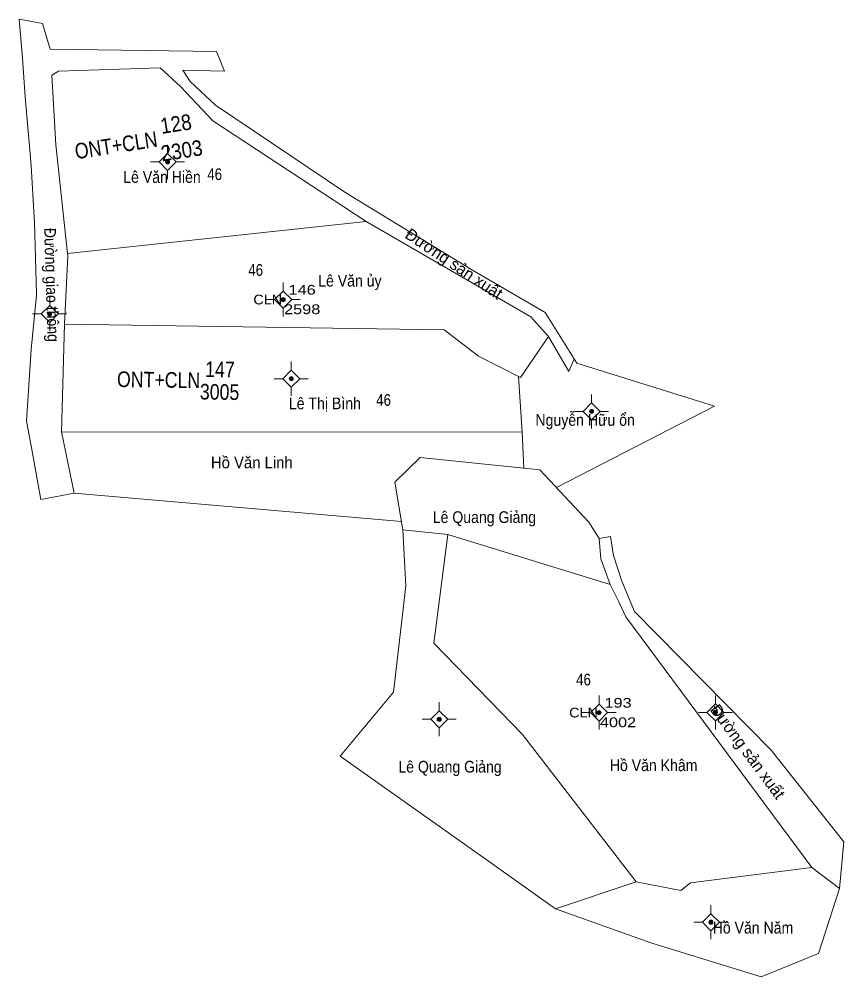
# Model space of a CAD drawing. Header units: metres. Extents: x 534068 to 535224, y 1849208 to 1850221.
# Drawn here: x 534067.9 to 534279.4, y 1849596.1 to 1849841.8 of the extents above; entities that cross this region are included whole.
import ezdxf
from ezdxf.enums import TextEntityAlignment as Align

# ---------------------------------------------------------------- set-up
doc = ezdxf.new("R2010")
doc.units = ezdxf.units.M
doc.header["$LTSCALE"] = 1.2
doc.layers.add('11', color=7, linetype='Continuous', lineweight=13)
doc.layers.add('6', color=7, linetype='Continuous', lineweight=13)
for name, color, linetype in [('2', 7, 'Continuous'), ('3', 7, 'Continuous'), ('4', 7, 'Continuous'), ('5', 7, 'Continuous'), ('63', 7, 'Continuous'), ('7', 7, 'Continuous'), ('8', 7, 'Continuous')]:
    doc.layers.add(name, color=color, linetype=linetype)

msp = doc.modelspace()

# ---------------------------------------------------------------- hatches: boundary and pattern name
at = {"layer": '11'}
for points in [[(534106.474, 1849805.18, 1), (534105.424, 1849805.18, 1)], [(534136.134, 1849769.88, 1), (534135.084, 1849769.88, 1)], [(534076.234, 1849766.18, 1), (534075.184, 1849766.18, 1)], [(534138.204, 1849749.58, 1), (534137.154, 1849749.58, 1)], [(534215.246, 1849741.184, 1), (534214.196, 1849741.184, 1)], [(534217.164, 1849663.9, 1), (534216.114, 1849663.9, 1)], [(534247.014, 1849663.93, 1), (534245.964, 1849663.93, 1)], [(534176.164, 1849662.19, 1), (534175.114, 1849662.19, 1)], [(534245.874, 1849610.11, 1), (534244.824, 1849610.11, 1)]]:
    msp.add_hatch(color=256, dxfattribs=at).paths.add_polyline_path(points)

# ---------------------------------------------------------------- linework, layer by layer
for p, q in [((534105.95, 1849809.55), (534105.95, 1849807.37)), ((534103.76, 1849805.18), (534101.58, 1849805.18)), ((534110.33, 1849805.18), (534108.14, 1849805.18)), ((534105.95, 1849802.99), (534105.95, 1849800.81)), ((534135.61, 1849774.26), (534135.61, 1849772.07)), ((534075.71, 1849770.56), (534075.71, 1849768.37)), ((534133.42, 1849769.88), (534131.24, 1849769.88)), ((534139.98, 1849769.88), (534137.8, 1849769.88)), ((534135.61, 1849767.69), (534135.61, 1849765.5)), ((534073.52, 1849766.18), (534071.34, 1849766.18)), ((534075.71, 1849763.99), (534075.71, 1849761.8)), ((534080.08, 1849766.18), (534077.9, 1849766.18)), ((534137.68, 1849753.96), (534137.68, 1849751.77)), ((534135.49, 1849749.58), (534133.31, 1849749.58)), ((534142.06, 1849749.58), (534139.87, 1849749.58)), ((534137.68, 1849747.39), (534137.68, 1849745.2)), ((534214.72, 1849745.56), (534214.72, 1849743.37)), ((534212.53, 1849741.18), (534210.34, 1849741.18)), ((534219.1, 1849741.18), (534216.91, 1849741.18)), ((534214.72, 1849738.99), (534214.72, 1849736.8)), ((534216.64, 1849668.28), (534216.64, 1849666.09)), ((534246.49, 1849668.3), (534246.49, 1849666.12)), ((534175.64, 1849666.56), (534175.64, 1849664.38)), ((534214.45, 1849663.9), (534212.26, 1849663.9)), ((534221.02, 1849663.9), (534218.83, 1849663.9)), ((534244.3, 1849663.93), (534242.12, 1849663.93)), ((534250.86, 1849663.93), (534248.68, 1849663.93)), ((534173.45, 1849662.19), (534171.26, 1849662.19)), ((534180.02, 1849662.19), (534177.83, 1849662.19)), ((534216.64, 1849661.71), (534216.64, 1849659.52)), ((534246.49, 1849661.74), (534246.49, 1849659.56)), ((534175.64, 1849660), (534175.64, 1849657.82)), ((534245.35, 1849614.48), (534245.35, 1849612.3)), ((534243.16, 1849610.11), (534240.98, 1849610.11)), ((534249.72, 1849610.11), (534247.54, 1849610.11)), ((534245.35, 1849607.92), (534245.35, 1849605.74))]:
    msp.add_line(p, q, dxfattribs=at)
for points in [[(534105.95, 1849807.37), (534103.76, 1849805.18), (534105.95, 1849802.99), (534108.14, 1849805.18)], [(534135.61, 1849772.07), (534133.42, 1849769.88), (534135.61, 1849767.69), (534137.8, 1849769.88)], [(534075.71, 1849768.37), (534073.52, 1849766.18), (534075.71, 1849763.99), (534077.9, 1849766.18)], [(534137.68, 1849751.77), (534135.49, 1849749.58), (534137.68, 1849747.39), (534139.87, 1849749.58)], [(534214.72, 1849743.37), (534212.53, 1849741.18), (534214.72, 1849738.99), (534216.91, 1849741.18)], [(534216.64, 1849666.09), (534214.45, 1849663.9), (534216.64, 1849661.71), (534218.83, 1849663.9)], [(534246.49, 1849666.12), (534244.3, 1849663.93), (534246.49, 1849661.74), (534248.68, 1849663.93)], [(534175.64, 1849664.38), (534173.45, 1849662.19), (534175.64, 1849660), (534177.83, 1849662.19)], [(534245.35, 1849612.3), (534243.16, 1849610.11), (534245.35, 1849607.92), (534247.54, 1849610.11)]]:
    msp.add_lwpolyline(points, close=True, dxfattribs=at)
for centre in [(534105.949, 1849805.18), (534135.609, 1849769.88), (534075.709, 1849766.18), (534137.679, 1849749.58), (534214.721, 1849741.184), (534216.639, 1849663.9), (534246.489, 1849663.93), (534175.639, 1849662.19), (534245.349, 1849610.11)]:
    msp.add_circle(centre, 0.525, dxfattribs=at)
at = {"layer": '6'}
for p, q in [((534067.88, 1849841.82), (534073.84, 1849840.7)), ((534118.54, 1849833.53), (534120.59, 1849828.49)), ((534156.9, 1849789.89), (534117.57, 1849815.78)), ((534080.31, 1849781.71), (534077.27, 1849809.54)), ((534071.78, 1849789.53), (534072.33, 1849771.47)), ((534080.31, 1849781.71), (534156.9, 1849789.89)), ((534080.31, 1849781.71), (534156.9, 1849789.89)), ((534079.47, 1849763.54), (534078.74, 1849735.95)), ((534079.47, 1849763.54), (534078.74, 1849735.95)), ((534203.66, 1849760.44), (534196.46, 1849749.87)), ((534208.88, 1849751.39), (534203.66, 1849760.44)), ((534208.88, 1849751.39), (534210.3, 1849754.66)), ((534246.29, 1849742.52), (534210.98, 1849753.58)), ((534196.89, 1849735.81), (534195.99, 1849750.11)), ((534246.29, 1849742.52), (534205.72, 1849721.64)), ((534071.09, 1849731.42), (534069.99, 1849737.32)), ((534078.74, 1849735.95), (534196.89, 1849735.81)), ((534078.74, 1849735.95), (534082.03, 1849720.17)), ((534196.89, 1849735.81), (534197.38, 1849726.6)), ((534073.48, 1849718.6), (534071.09, 1849731.42)), ((534082.03, 1849720.17), (534073.48, 1849718.6)), ((534165.98, 1849712.92), (534082.03, 1849720.17)), ((534177.87, 1849709.6), (534166.34, 1849710.8)), ((534219.5, 1849696.76), (534177.87, 1849709.6)), ((534219.58, 1849709.11), (534216.7, 1849708.58)), ((534219.5, 1849696.76), (534221.59, 1849692.45)), ((534260.82, 1849654.22), (534279.44, 1849630.74)), ((534278.33, 1849618.76), (534279.44, 1849630.74)), ((534271.26, 1849624.14), (534278.33, 1849618.76)), ((534205.49, 1849613.58), (534226.16, 1849620.45))]:
    msp.add_line(p, q, dxfattribs=at)
for points in [[(534070.62, 1849808.24), (534069.39, 1849821.93), (534068.73, 1849831.86), (534067.88, 1849841.82)], [(534118.54, 1849833.53), (534075.85, 1849834.12), (534073.84, 1849840.7)], [(534077.27, 1849809.54), (534076.27, 1849827.48), (534077.93, 1849828.45)], [(534077.93, 1849828.45), (534104.05, 1849829.36), (534109.24, 1849824.55), (534117.57, 1849815.78)], [(534210.98, 1849753.58), (534202.78, 1849766.6), (534184.2, 1849777.44), (534151.67, 1849797.28), (534118.21, 1849819.76), (534111.78, 1849825.85), (534109.83, 1849828.73), (534120.59, 1849828.49)], [(534070.62, 1849808.24), (534070.99, 1849804.17), (534071.78, 1849789.53)], [(534071.78, 1849789.53), (534072.33, 1849771.47), (534072.29, 1849771.04)], [(534203.66, 1849760.44), (534199.15, 1849765.43), (534156.9, 1849789.89)], [(534079.47, 1849763.54), (534080.37, 1849781.12), (534080.31, 1849781.71)], [(534069.99, 1849737.32), (534069.74, 1849738.68), (534070.97, 1849757.08), (534072.29, 1849771.04)], [(534079.47, 1849763.54), (534176.88, 1849762.08), (534185.7, 1849755.38), (534196.46, 1849749.87)], [(534216.7, 1849708.58), (534214.06, 1849712.72), (534201.48, 1849726.18), (534170.72, 1849729.33), (534164.26, 1849723.03), (534166.34, 1849710.8)], [(534166.34, 1849710.8), (534167.05, 1849696.45), (534163.9, 1849669.18), (534150.27, 1849652.74), (534189.76, 1849624.77), (534205.49, 1849613.58)], [(534177.87, 1849709.6), (534174.28, 1849681.69), (534196.98, 1849658.28), (534226.16, 1849620.45)], [(534219.5, 1849696.76), (534217.14, 1849703.36), (534216.7, 1849708.58)], [(534260.82, 1849654.22), (534225.77, 1849689.82), (534222.5, 1849697.66), (534220.32, 1849704.18), (534219.58, 1849709.11)], [(534271.26, 1849624.14), (534223.51, 1849688.5), (534221.59, 1849692.45)], [(534226.16, 1849620.45), (534237.64, 1849618.21), (534240.12, 1849620.22), (534271.26, 1849624.14)], [(534205.49, 1849613.58), (534229.95, 1849604.83), (534258.26, 1849596.09), (534272.94, 1849602.04), (534278.33, 1849618.76)]]:
    msp.add_lwpolyline(points, dxfattribs=at)

# ---------------------------------------------------------------- texts
at = {"layer": '2'}
for s, width, p in [('Lê Văn Hiền', 0.9, (534104.525, 1849799.83)), ('Lê Văn ủy', 0.9, (534152.73, 1849773.22)), ('Lê Thị Bình', 0.9, (534146.32, 1849741.74)), ('Nguyễn Hữu ổn', 0.9, (534213.075, 1849737.48)), ('Hồ Văn Linh', 0.95, (534127.565, 1849726.57)), ('Lê Quang Giảng', 0.9, (534187.23, 1849712.55)), ('Lê Quang Giảng', 0.9, (534178.41, 1849648.51)), ('Hồ Văn Khâm', 0.9, (534230.645, 1849648.88)), ('Hồ Văn Năm', 0.9, (534256.135, 1849607.21))]:
    msp.add_text(s, height=3, dxfattribs=dict(at, width=width)).set_placement(p, align=Align.CENTER)
at = {"layer": '3', "width": 0.85}
for rotation, p in [(8.802, (534103.588, 1849809.132)), (359.141, (534114.29, 1849747.138))]:
    msp.add_text('ONT+CLN', height=4, rotation=rotation, dxfattribs=at).set_placement(p, align=Align.RIGHT)
at = {"layer": '3', "width": 1.1}
for p in [(534135.32, 1849768.63), (534216.34, 1849662.65)]:
    msp.add_text('CLN', height=2.5, dxfattribs=at).set_placement(p, align=Align.RIGHT)
at = {"layer": '4'}
for s, height, rotation, width, p in [('128', 3.999, 8.802, 0.9, (534108.404, 1849812.988)), ('147', 4, 359.141, 0.85, (534119.365, 1849749.952))]:
    msp.add_text(s, height=height, rotation=rotation, dxfattribs=dict(at, width=width)).set_placement(p, align=Align.CENTER)
at = {"layer": '4', "width": 1.25}
for s, p in [('146', (534140.475, 1849771.13)), ('193', (534221.515, 1849665.15))]:
    msp.add_text(s, height=2.5, dxfattribs=at).set_placement(p, align=Align.CENTER)
at = {"layer": '5'}
for s, rotation, width, p in [('2303', 8.802, 0.9, (534109.869, 1849806.14)), ('3005', 359.141, 0.85, (534119.27, 1849744.174))]:
    msp.add_text(s, height=4, rotation=rotation, dxfattribs=dict(at, width=width)).set_placement(p, align=Align.CENTER)
at = {"layer": '5', "width": 1.25}
for s, p in [('2598', (534140.49, 1849766.13)), ('4002', (534221.51, 1849660.15))]:
    msp.add_text(s, height=2.5, dxfattribs=at).set_placement(p, align=Align.CENTER)
at = {"layer": '63'}
for p in [(534067.885, 1849841.82), (534118.545, 1849833.53), (534120.595, 1849828.49), (534080.375, 1849781.12), (534218.15, 1849732.95)]:
    msp.add_text('D', height=0.01, dxfattribs=at).set_placement(p, align=Align.CENTER)
at = {"layer": '7', "width": 0.85}
for p in [(534118.04, 1849800.55), (534128.57, 1849775.97), (534161.37, 1849742.61), (534212.66, 1849670.87)]:
    msp.add_text('46', height=3, dxfattribs=at).set_placement(p, align=Align.CENTER)
at = {"layer": '8', "width": 0.9}
msp.add_text('Đường giao thông', height=3, rotation=271.744, dxfattribs=at).set_placement((534074.731, 1849773.606), align=Align.CENTER)
at = {"layer": '8'}
for rotation, p in [(326.105, (534178.608, 1849777.827)), (306.578, (534253.579, 1849652.994))]:
    msp.add_text('Đường sản xuất', height=3, rotation=rotation, dxfattribs=at).set_placement(p, align=Align.CENTER)

doc.saveas('drawing.dxf')
